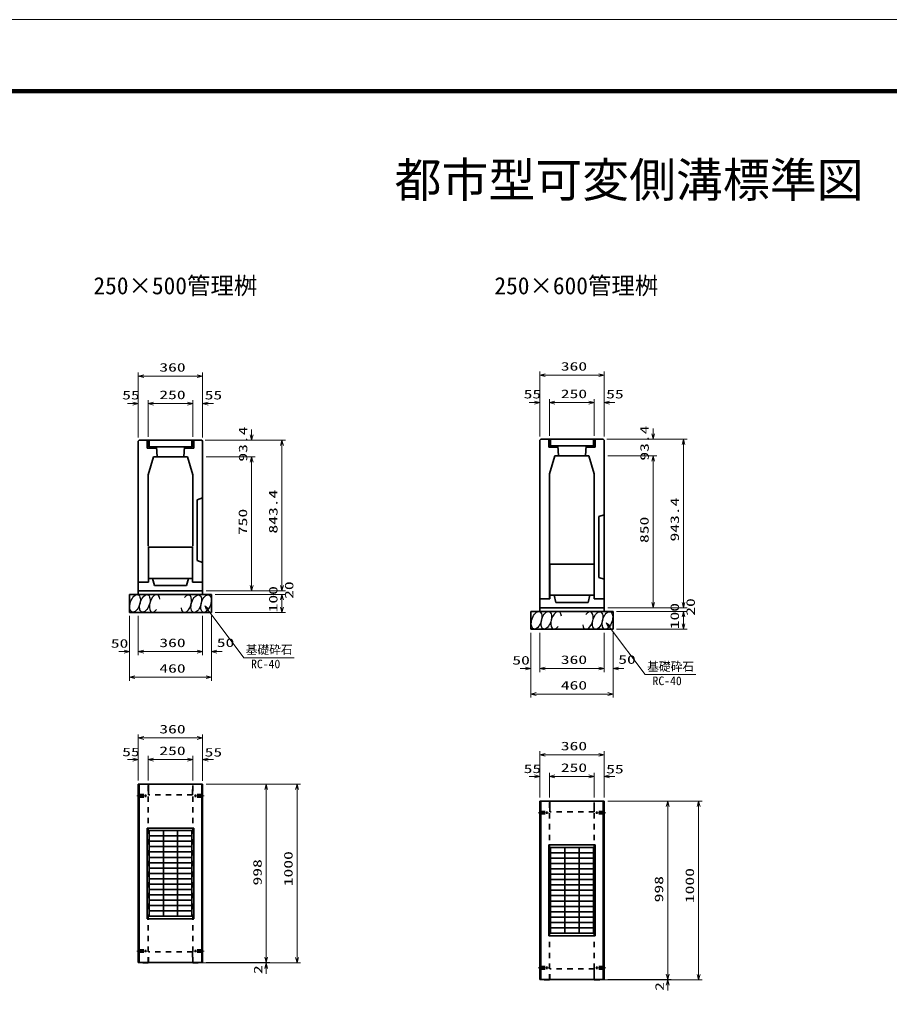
# Model space of a CAD drawing. Units: millimetres on the paper. Extents: x 0 to 841, y 0 to 594.
# Drawn here: x 243.5 to 487, y 322.4 to 594 of the extents above; entities that cross this region are included whole.
import ezdxf
from ezdxf.enums import TextEntityAlignment as Align

# ---------------------------------------------------------------- set-up
doc = ezdxf.new("R2010")
doc.units = ezdxf.units.MM
doc.linetypes.add('USER2', pattern=[18.5, 12, -1.5, 3.5, -1.5])
doc.linetypes.add('USER3', pattern=[3, 1.5, -1.5])
for name, color, linetype, lineweight in [('D-BMK（構造物基準線）', 2, 'USER2', 18), ('D-STR-DIM（寸法）', 7, 'Continuous', 13), ('D-STR-HTXT(基礎砕石-旗)', 7, 'Continuous', 13), ('D-STR-STRF(グリ)', 7, 'Continuous', 25), ('D-STR（構造物）', 1, 'Continuous', 35), ('D-TTL-LINE（区切線）', 7, 'Continuous', 18), ('D-TTL（外枠）', 2, 'Continuous', 140)]:
    doc.layers.add(name, color=color, linetype=linetype, lineweight=lineweight)
doc.layers.add('D-STR-TXT(文字)', color=7, linetype='Continuous')
doc.styles.add('ＭＳ ゴシック', font='')
doc.styles.get('ＭＳ ゴシック').set_extended_font_data('MS Gothic')

# ---------------------------------------------------------------- blocks, each defined once
blk = doc.blocks.new('_Open30')
at = {"color": 7, "linetype": 'Continuous', "lineweight": 13}
for p, q in [((-1, 0.2679), (0, 0)), ((0, 0), (-1, -0.2679)), ((0, 0), (-1, 0))]:
    blk.add_line(p, q, dxfattribs=at)

msp = doc.modelspace()

# ---------------------------------------------------------------- linework, layer by layer
at = {"layer": 'D-BMK（構造物基準線）'}
for p, q in [((276.336, 376.832), (279.185, 376.832)), ((295.26, 376.832), (292.41, 376.832)), ((388.69, 372.115), (391.54, 372.115)), ((407.614, 372.115), (404.765, 372.115)), ((276.336, 333.432), (279.185, 333.432)), ((295.26, 333.432), (292.41, 333.432)), ((388.69, 328.715), (391.54, 328.715)), ((407.614, 328.715), (404.765, 328.715))]:
    msp.add_line(p, q, dxfattribs=at)
at = {"layer": 'D-STR-DIM（寸法）'}
for p, q in [((276.798, 487.013), (276.798, 495.221)), ((294.798, 487.531), (294.798, 495.221)), ((389.152, 487.296), (389.152, 495.504)), ((390.652, 494.504), (405.652, 494.504)), ((407.152, 487.814), (407.152, 495.504)), ((278.298, 494.221), (293.298, 494.221)), ((275.298, 486.531), (273.798, 486.531)), ((276.798, 477.067), (276.798, 487.531)), ((279.548, 477.262), (279.548, 487.531)), ((279.548, 477.262), (279.548, 487.531)), ((281.048, 486.531), (282.548, 486.531)), ((281.048, 486.531), (290.548, 486.531)), ((290.548, 486.531), (289.048, 486.531)), ((292.048, 477.262), (292.048, 487.531)), ((292.048, 477.262), (292.048, 487.531)), ((294.798, 477.067), (294.798, 487.531)), ((296.298, 486.531), (297.798, 486.531)), ((387.652, 486.814), (386.152, 486.814)), ((389.152, 477.35), (389.152, 487.814)), ((391.902, 477.545), (391.902, 487.814)), ((391.902, 477.545), (391.902, 487.814)), ((393.402, 486.814), (394.902, 486.814)), ((393.402, 486.814), (402.902, 486.814)), ((402.902, 486.814), (401.402, 486.814)), ((404.402, 477.545), (404.402, 487.814)), ((404.402, 477.545), (404.402, 487.814)), ((407.152, 477.35), (407.152, 487.814)), ((408.652, 486.814), (410.152, 486.814)), ((308.503, 477.812), (308.503, 479.312)), ((420.857, 478.095), (420.857, 479.595)), ((295.548, 476.312), (318.001, 476.312)), ((295.548, 476.312), (309.503, 476.312)), ((407.902, 476.595), (430.355, 476.595)), ((407.902, 476.595), (421.857, 476.595)), ((317.001, 435.642), (317.001, 474.812)), ((429.355, 430.925), (429.355, 475.095)), ((295.798, 471.642), (309.503, 471.642)), ((295.798, 471.642), (309.503, 471.642)), ((308.503, 435.642), (308.503, 470.142)), ((308.503, 470.142), (308.503, 468.642)), ((408.152, 471.925), (421.857, 471.925)), ((408.152, 471.925), (421.857, 471.925)), ((420.857, 430.925), (420.857, 470.425)), ((420.857, 470.425), (420.857, 468.925)), ((317.001, 435.642), (317.001, 437.142)), ((295.798, 434.142), (318.001, 434.142)), ((295.798, 434.142), (309.503, 434.142)), ((295.798, 434.142), (318.001, 434.142)), ((298.298, 433.142), (318.001, 433.142)), ((298.298, 433.142), (318.001, 433.142)), ((429.355, 430.925), (429.355, 432.425)), ((317.001, 429.642), (317.001, 431.642)), ((317.001, 431.642), (317.001, 430.142)), ((408.152, 429.425), (430.355, 429.425)), ((408.152, 429.425), (421.857, 429.425)), ((408.152, 429.425), (430.355, 429.425)), ((274.298, 427.142), (274.298, 416.175)), ((276.798, 427.142), (276.798, 416.175)), ((294.798, 427.142), (294.798, 416.175)), ((297.298, 427.142), (297.298, 416.175)), ((298.298, 428.142), (318.001, 428.142)), ((410.652, 428.425), (430.355, 428.425)), ((410.652, 428.425), (430.355, 428.425)), ((429.355, 424.925), (429.355, 426.925)), ((429.355, 426.925), (429.355, 425.425)), ((274.298, 426.142), (274.298, 409.018)), ((276.798, 426.142), (276.798, 416.175)), ((294.798, 426.142), (294.798, 416.175)), ((297.298, 426.142), (297.298, 409.018)), ((386.652, 422.425), (386.652, 411.458)), ((386.652, 421.425), (386.652, 404.301)), ((389.152, 422.425), (389.152, 411.458)), ((389.152, 421.425), (389.152, 411.458)), ((407.152, 422.425), (407.152, 411.458)), ((407.152, 421.425), (407.152, 411.458)), ((409.652, 422.425), (409.652, 411.458)), ((409.652, 421.425), (409.652, 404.301)), ((410.652, 423.425), (430.355, 423.425)), ((272.798, 417.175), (271.298, 417.175)), ((278.298, 417.175), (279.798, 417.175)), ((278.298, 417.175), (293.298, 417.175)), ((293.298, 417.175), (291.798, 417.175)), ((298.798, 417.175), (300.298, 417.175)), ((385.152, 412.458), (383.652, 412.458)), ((390.652, 412.458), (392.152, 412.458)), ((390.652, 412.458), (405.652, 412.458)), ((405.652, 412.458), (404.152, 412.458)), ((411.152, 412.458), (412.652, 412.458)), ((275.798, 410.018), (295.798, 410.018)), ((388.152, 405.301), (408.152, 405.301)), ((276.798, 387.979), (276.798, 394.029)), ((294.798, 388.009), (294.798, 394.029)), ((278.298, 393.029), (293.298, 393.029)), ((389.152, 383.262), (389.152, 389.312)), ((407.152, 383.292), (407.152, 389.312)), ((275.298, 386.979), (273.798, 386.979)), ((276.798, 381.082), (276.798, 387.979)), ((279.548, 381.134), (279.548, 387.979)), ((279.548, 381.082), (279.548, 387.979)), ((281.048, 386.979), (282.548, 386.979)), ((281.048, 386.979), (290.548, 386.979)), ((290.548, 386.979), (289.048, 386.979)), ((292.048, 381.082), (292.048, 387.979)), ((292.048, 381.119), (292.048, 387.979)), ((294.798, 381.052), (294.798, 387.979)), ((296.298, 386.979), (297.798, 386.979)), ((390.652, 388.312), (405.652, 388.312)), ((389.152, 376.365), (389.152, 383.262)), ((391.902, 376.417), (391.902, 383.262)), ((391.902, 376.365), (391.902, 383.262)), ((404.402, 376.365), (404.402, 383.262)), ((404.402, 376.402), (404.402, 383.262)), ((407.152, 376.335), (407.152, 383.262)), ((387.652, 382.262), (386.152, 382.262)), ((393.402, 382.262), (394.902, 382.262)), ((393.402, 382.262), (402.902, 382.262)), ((402.902, 382.262), (401.402, 382.262)), ((408.652, 382.262), (410.152, 382.262)), ((295.798, 380.082), (313.587, 380.082)), ((312.587, 331.682), (312.587, 378.582)), ((313.587, 380.082), (322.227, 380.082)), ((321.227, 331.582), (321.227, 378.582)), ((408.152, 375.365), (425.941, 375.365)), ((425.941, 375.365), (434.581, 375.365)), ((424.941, 326.965), (424.941, 373.865)), ((433.581, 326.865), (433.581, 373.865)), ((312.587, 331.682), (312.587, 333.182)), ((294.548, 330.082), (313.587, 330.082)), ((295.798, 330.182), (313.587, 330.182)), ((295.798, 330.182), (313.587, 330.182)), ((311.149, 330.082), (322.227, 330.082)), ((312.587, 328.582), (312.587, 327.082)), ((424.941, 326.965), (424.941, 328.465)), ((406.902, 325.365), (425.941, 325.365)), ((408.152, 325.465), (425.941, 325.465)), ((408.152, 325.465), (425.941, 325.465)), ((423.504, 325.365), (434.581, 325.365)), ((424.941, 323.865), (424.941, 322.365))]:
    msp.add_line(p, q, dxfattribs=at)
at = {"layer": 'D-STR-HTXT(基礎砕石-旗)'}
for points in [[(320.42, 415.445), (306.316, 415.445), (296.312, 428.771)], [(432.774, 410.728), (418.67, 410.728), (408.666, 424.054)]]:
    msp.add_lwpolyline(points, dxfattribs=at)
at = {"layer": 'D-STR-STRF(グリ)'}
for centre, major_axis in [((275.892, 430.666), (0.79, 2.421)), ((278.614, 430.666), (0.79, 2.421)), ((293.002, 430.585), (-0.771, -2.427)), ((295.723, 430.606), (-0.771, -2.427)), ((388.247, 425.949), (0.79, 2.421)), ((390.968, 425.949), (0.79, 2.421)), ((405.356, 425.868), (-0.771, -2.427)), ((408.077, 425.889), (-0.771, -2.427))]:
    msp.add_ellipse(centre, major_axis=major_axis, ratio=0.5139, dxfattribs=at)
for centre, major_axis in [((281.354, 430.666), (0.79, 2.421)), ((290.262, 430.563), (-0.771, -2.427)), ((393.709, 425.949), (0.79, 2.421)), ((402.616, 425.846), (-0.771, -2.427))]:
    msp.add_ellipse(centre, major_axis=major_axis, ratio=0.5139, start_param=5.3575563, end_param=10.3750652, dxfattribs=at)
at = {"layer": 'D-STR（構造物）'}
for p, q in [((276.798, 476.067), (277.048, 476.312)), ((276.798, 476.067), (276.798, 433.142)), ((294.548, 476.312), (277.048, 476.312)), ((279.298, 474.112), (279.298, 476.312)), ((279.598, 474.412), (279.598, 476.312)), ((279.798, 476.312), (279.798, 474.412)), ((291.798, 476.312), (291.798, 474.412)), ((291.998, 474.412), (291.998, 476.312)), ((292.298, 474.112), (292.298, 476.312)), ((294.548, 476.312), (294.798, 476.067)), ((294.798, 476.067), (294.798, 433.142)), ((389.152, 476.35), (389.403, 476.595)), ((389.152, 476.35), (389.152, 428.425)), ((406.902, 476.595), (389.403, 476.595)), ((391.652, 474.395), (391.652, 476.595)), ((391.952, 474.695), (391.952, 476.595)), ((392.152, 476.595), (392.152, 474.695)), ((404.152, 476.595), (404.152, 474.695)), ((404.352, 474.695), (404.352, 476.595)), ((404.652, 474.395), (404.652, 476.595)), ((406.902, 476.595), (407.152, 476.35)), ((407.152, 476.35), (407.152, 428.425)), ((281.798, 474.112), (279.298, 474.112)), ((281.798, 474.412), (279.598, 474.412)), ((291.798, 474.412), (279.798, 474.412)), ((281.798, 474.112), (281.798, 474.412)), ((281.848, 474.412), (282.048, 471.642)), ((289.748, 474.412), (289.548, 471.642)), ((289.798, 474.412), (291.998, 474.412)), ((289.798, 474.112), (289.798, 474.412)), ((289.798, 474.112), (292.298, 474.112)), ((394.152, 474.395), (391.652, 474.395)), ((394.152, 474.695), (391.952, 474.695)), ((404.152, 474.695), (392.152, 474.695)), ((394.152, 474.395), (394.152, 474.695)), ((394.202, 474.695), (394.402, 471.925)), ((402.102, 474.695), (401.902, 471.925)), ((402.152, 474.695), (404.352, 474.695)), ((402.152, 474.395), (402.152, 474.695)), ((402.152, 474.395), (404.652, 474.395)), ((279.548, 466.642), (281.048, 471.642)), ((290.548, 471.642), (281.048, 471.642)), ((292.048, 466.642), (290.548, 471.642)), ((391.902, 466.925), (393.402, 471.925)), ((402.902, 471.925), (393.402, 471.925)), ((404.402, 466.925), (402.902, 471.925)), ((279.548, 466.642), (279.548, 446.642)), ((292.048, 466.642), (292.048, 446.642)), ((391.902, 466.925), (391.902, 431.925)), ((404.402, 466.925), (404.402, 431.925)), ((293.298, 459.642), (294.798, 460.142)), ((293.298, 459.642), (293.298, 442.642)), ((405.652, 454.925), (407.152, 455.425)), ((405.652, 454.925), (405.652, 437.925)), ((279.598, 446.392), (291.998, 446.392)), ((279.598, 446.392), (279.598, 436.642)), ((291.998, 446.392), (291.998, 436.642)), ((293.298, 442.642), (294.798, 442.142)), ((391.952, 441.675), (404.352, 441.675)), ((391.952, 441.675), (391.952, 431.925)), ((404.352, 441.675), (404.352, 431.925)), ((291.998, 437.642), (279.598, 437.642)), ((281.298, 435.642), (280.798, 437.642)), ((290.298, 435.642), (290.798, 437.642)), ((405.652, 437.925), (407.152, 437.425)), ((276.798, 436.642), (279.598, 436.642)), ((290.298, 435.642), (281.298, 435.642)), ((291.998, 436.642), (294.798, 436.642)), ((274.298, 433.142), (297.298, 433.142)), ((274.298, 433.142), (274.298, 428.142)), ((276.798, 434.142), (294.798, 434.142)), ((297.298, 433.142), (297.298, 428.142)), ((389.152, 431.925), (391.952, 431.925)), ((404.352, 432.925), (391.952, 432.925)), ((393.652, 430.925), (393.152, 432.925)), ((402.652, 430.925), (403.152, 432.925)), ((404.352, 431.925), (407.152, 431.925)), ((389.152, 429.425), (407.152, 429.425)), ((402.652, 430.925), (393.652, 430.925)), ((274.298, 428.142), (297.298, 428.142)), ((386.652, 428.425), (409.652, 428.425)), ((386.652, 428.425), (386.652, 423.425)), ((409.652, 428.425), (409.652, 423.425)), ((386.652, 423.425), (409.652, 423.425)), ((276.798, 330.182), (276.798, 380.082)), ((294.798, 380.082), (276.798, 380.082)), ((277.048, 330.182), (277.048, 380.082)), ((279.598, 380.082), (279.598, 377.082)), ((294.548, 330.182), (294.548, 380.082)), ((294.798, 330.182), (294.798, 380.082)), ((389.152, 325.465), (389.152, 375.365)), ((407.152, 375.365), (389.152, 375.365)), ((389.402, 325.465), (389.402, 375.365)), ((391.952, 375.365), (391.952, 372.365)), ((406.902, 325.465), (406.902, 375.365)), ((407.152, 325.465), (407.152, 375.365)), ((279.298, 342.432), (279.298, 367.832)), ((279.298, 367.832), (292.298, 367.832)), ((279.798, 343.132), (279.798, 367.132)), ((279.798, 367.132), (291.798, 367.132)), ((283.798, 343.132), (283.798, 367.132)), ((287.798, 343.132), (287.798, 367.132)), ((291.798, 343.132), (291.798, 367.132)), ((292.298, 342.432), (292.298, 367.832)), ((279.798, 365.632), (291.798, 365.632)), ((279.798, 364.132), (291.798, 364.132)), ((279.798, 362.632), (291.798, 362.632)), ((391.652, 337.715), (391.652, 363.115)), ((391.652, 363.115), (404.652, 363.115)), ((392.152, 338.415), (392.152, 362.415)), ((392.152, 362.415), (404.152, 362.415)), ((396.152, 338.415), (396.152, 362.415)), ((400.152, 338.415), (400.152, 362.415)), ((404.152, 338.415), (404.152, 362.415)), ((404.652, 337.715), (404.652, 363.115)), ((279.798, 361.132), (291.798, 361.132)), ((279.798, 359.632), (291.798, 359.632)), ((392.152, 360.915), (404.152, 360.915)), ((392.152, 359.415), (404.152, 359.415)), ((279.798, 358.132), (291.798, 358.132)), ((279.798, 356.632), (291.798, 356.632)), ((392.152, 357.915), (404.152, 357.915)), ((392.152, 356.415), (404.152, 356.415)), ((279.798, 355.132), (291.798, 355.132)), ((279.798, 353.632), (291.798, 353.632)), ((392.152, 354.915), (404.152, 354.915)), ((392.152, 353.415), (404.152, 353.415)), ((279.798, 352.132), (291.798, 352.132)), ((279.798, 350.632), (291.798, 350.632)), ((392.152, 351.915), (404.152, 351.915)), ((392.152, 350.415), (404.152, 350.415)), ((279.798, 349.132), (291.798, 349.132)), ((392.152, 348.915), (404.152, 348.915)), ((279.798, 347.632), (291.798, 347.632)), ((279.798, 346.132), (291.798, 346.132)), ((392.152, 347.415), (404.152, 347.415)), ((392.152, 345.915), (404.152, 345.915)), ((279.298, 342.432), (292.298, 342.432)), ((279.798, 344.632), (291.798, 344.632)), ((279.798, 343.132), (291.798, 343.132)), ((392.152, 344.415), (404.152, 344.415)), ((392.152, 342.915), (404.152, 342.915)), ((392.152, 341.415), (404.152, 341.415)), ((392.152, 339.915), (404.152, 339.915)), ((391.652, 337.715), (404.652, 337.715)), ((392.152, 338.415), (404.152, 338.415)), ((294.798, 330.182), (276.798, 330.182)), ((278.048, 330.082), (277.948, 330.182)), ((279.548, 330.082), (278.048, 330.082)), ((279.548, 330.082), (279.648, 330.182)), ((292.048, 330.082), (291.948, 330.182)), ((292.048, 330.082), (293.548, 330.082)), ((293.548, 330.082), (293.648, 330.182)), ((407.152, 325.465), (389.152, 325.465)), ((390.402, 325.365), (390.302, 325.465)), ((391.902, 325.365), (390.402, 325.365)), ((391.902, 325.365), (392.002, 325.465)), ((404.402, 325.365), (404.302, 325.465)), ((404.402, 325.365), (405.902, 325.365)), ((405.902, 325.365), (406.002, 325.465))]:
    msp.add_line(p, q, dxfattribs=at)
at = {"layer": 'D-STR（構造物）', "linetype": 'USER3'}
for p, q in [((279.548, 330.182), (279.548, 380.082)), ((291.998, 377.082), (291.998, 380.082)), ((292.048, 330.182), (292.048, 380.082)), ((276.798, 377.182), (278.798, 377.182)), ((276.798, 376.482), (278.798, 376.482)), ((278.798, 376.482), (278.798, 377.182)), ((291.998, 377.082), (279.598, 377.082)), ((294.798, 377.182), (292.798, 377.182)), ((292.798, 376.482), (292.798, 377.182)), ((294.798, 376.482), (292.798, 376.482)), ((391.902, 325.465), (391.902, 375.365)), ((404.352, 372.365), (404.352, 375.365)), ((404.402, 325.465), (404.402, 375.365)), ((389.152, 372.465), (391.152, 372.465)), ((391.152, 371.765), (391.152, 372.465)), ((404.352, 372.365), (391.952, 372.365)), ((407.152, 372.465), (405.152, 372.465)), ((405.152, 371.765), (405.152, 372.465)), ((389.152, 371.765), (391.152, 371.765)), ((407.152, 371.765), (405.152, 371.765)), ((276.798, 333.782), (278.798, 333.782)), ((276.798, 333.082), (278.798, 333.082)), ((278.798, 333.782), (278.798, 333.082)), ((279.598, 330.182), (279.598, 333.182)), ((291.998, 333.182), (279.598, 333.182)), ((291.998, 333.182), (291.998, 330.182)), ((294.798, 333.782), (292.798, 333.782)), ((292.798, 333.782), (292.798, 333.082)), ((294.798, 333.082), (292.798, 333.082)), ((389.152, 329.065), (391.152, 329.065)), ((391.152, 329.065), (391.152, 328.365)), ((407.152, 329.065), (405.152, 329.065)), ((405.152, 329.065), (405.152, 328.365)), ((389.152, 328.365), (391.152, 328.365)), ((391.952, 325.465), (391.952, 328.465)), ((404.352, 328.465), (391.952, 328.465)), ((404.352, 328.465), (404.352, 325.465)), ((407.152, 328.365), (405.152, 328.365))]:
    msp.add_line(p, q, dxfattribs=at)
at = {"layer": 'D-TTL-LINE（区切線）'}
msp.add_line((841, 594), (0, 594), dxfattribs=at)
at = {"layer": 'D-TTL（外枠）'}
msp.add_line((820.9, 573.9), (20.1, 573.9), dxfattribs=at)

# ---------------------------------------------------------------- block references
at = {"layer": 'D-STR-DIM（寸法）', "xscale": 1.5, "yscale": 1.5}
for p, rotation in [((276.798, 494.221), 180), ((389.152, 494.504), 180), ((279.548, 486.531), 180), ((279.548, 486.531), 180), ((294.798, 486.531), 180), ((391.902, 486.814), 180), ((391.902, 486.814), 180), ((407.152, 486.814), 180), ((420.857, 476.595), 270), ((308.503, 476.312), 270), ((317.001, 476.312), 90), ((429.355, 476.595), 90), ((308.503, 471.642), 90), ((308.503, 471.642), 90), ((420.857, 471.925), 90), ((420.857, 471.925), 90), ((308.503, 434.142), 270), ((317.001, 434.142), 270), ((317.001, 434.142), 270), ((317.001, 433.142), 90), ((317.001, 433.142), 90), ((317.001, 428.142), 270), ((420.857, 429.425), 270), ((429.355, 429.425), 270), ((429.355, 429.425), 270), ((429.355, 428.425), 90), ((429.355, 428.425), 90), ((429.355, 423.425), 270), ((276.798, 417.175), 180), ((276.798, 417.175), 180), ((297.298, 417.175), 180), ((274.298, 410.018), 180), ((389.152, 412.458), 180), ((389.152, 412.458), 180), ((409.652, 412.458), 180), ((386.652, 405.301), 180), ((276.798, 393.029), 180), ((389.152, 388.312), 180), ((279.548, 386.979), 180), ((279.548, 386.979), 180), ((294.798, 386.979), 180), ((391.902, 382.262), 180), ((391.902, 382.262), 180), ((407.152, 382.262), 180), ((312.587, 380.082), 90), ((321.227, 380.082), 90), ((424.941, 375.365), 90), ((433.581, 375.365), 90), ((312.587, 330.182), 270), ((312.587, 330.182), 270), ((321.227, 330.082), 270), ((312.587, 330.082), 90), ((424.941, 325.465), 270), ((424.941, 325.465), 270), ((433.581, 325.365), 270), ((424.941, 325.365), 90)]:
    msp.add_blockref('_Open30', p, dxfattribs=dict(at, rotation=rotation))
for p in [(294.798, 494.221), (407.152, 494.504), (276.798, 486.531), (292.048, 486.531), (292.048, 486.531), (389.152, 486.814), (404.402, 486.814), (404.402, 486.814), (274.298, 417.175), (294.798, 417.175), (294.798, 417.175), (297.298, 410.018), (386.652, 412.458), (407.152, 412.458), (407.152, 412.458), (409.652, 405.301), (294.798, 393.029), (407.152, 388.312), (276.798, 386.979), (292.048, 386.979), (292.048, 386.979), (389.152, 382.262), (404.402, 382.262), (404.402, 382.262)]:
    msp.add_blockref('_Open30', p, dxfattribs=at)
at = {"layer": 'D-STR-HTXT(基礎砕石-旗)', "xscale": 1.5, "yscale": 1.5, "rotation": 126.89552}
for p in [(295.411, 429.971), (407.765, 425.254)]:
    msp.add_blockref('_Open30', p, dxfattribs=at)

# ---------------------------------------------------------------- texts
at = {"layer": 'D-STR-DIM（寸法）', "style": 'ＭＳ ゴシック', "width": 1.5}
for s, p in [('360', (282.673, 494.759)), ('360', (395.027, 495.042)), ('55', (272.279, 486.991)), ('250', (282.673, 487.068)), ('55', (295.363, 486.991)), ('55', (384.633, 487.274)), ('250', (395.027, 487.351)), ('55', (407.717, 487.274)), ('50', (269.1, 417.542)), ('360', (282.673, 417.713)), ('50', (298.75, 417.75)), ('50', (381.454, 412.825)), ('360', (395.027, 412.996)), ('50', (411.104, 413.033)), ('460', (282.673, 410.555)), ('460', (395.027, 405.838)), ('360', (282.673, 393.567)), ('360', (395.027, 388.849)), ('55', (272.279, 387.197)), ('250', (282.673, 387.516)), ('55', (295.363, 387.103)), ('250', (395.027, 382.799)), ('55', (384.633, 382.48)), ('55', (407.717, 382.386))]:
    msp.add_text(s, height=2.405, dxfattribs=at).set_placement(p, align=Align.BOTTOM_LEFT)
for s, p in [('93.4', (308.011, 470.309)), ('93.4', (420.366, 470.592)), ('843.4', (316.463, 450.193)), ('943.4', (428.817, 447.976)), ('750', (307.965, 449.767)), ('850', (420.319, 447.55)), ('100', (316.463, 428.142)), ('20', (320.915, 431.924)), ('100', (428.817, 423.425)), ('20', (433.269, 427.207)), ('998', (312.049, 351.757)), ('1000', (320.689, 351.541)), ('1000', (433.043, 346.824)), ('998', (424.403, 347.04)), ('2', (312.224, 326.994)), ('2', (424.579, 322.277))]:
    msp.add_text(s, height=2.405, rotation=90, dxfattribs=at).set_placement(p, align=Align.BOTTOM_LEFT)
at = {"layer": 'D-STR-HTXT(基礎砕石-旗)', "style": 'ＭＳ ゴシック'}
for s, p in [('基礎砕石', (306.851, 415.782)), ('RC-40', (308.339, 411.796)), ('基礎砕石', (419.205, 411.065)), ('RC-40', (420.693, 407.078))]:
    msp.add_text(s, height=2.405, dxfattribs=at).set_placement(p, align=Align.BOTTOM_LEFT)
at = {"layer": 'D-STR-TXT(文字)', "style": 'ＭＳ ゴシック'}
for s, height, p in [('都市型可変側溝標準図', 9.621, (348.512, 541.419)), ('250×500管理桝', 4.811, (264.234, 515.671)), ('250×600管理桝', 4.811, (376.442, 515.671))]:
    msp.add_text(s, height=height, dxfattribs=at).set_placement(p, align=Align.BOTTOM_LEFT)

doc.saveas('drawing.dxf')
